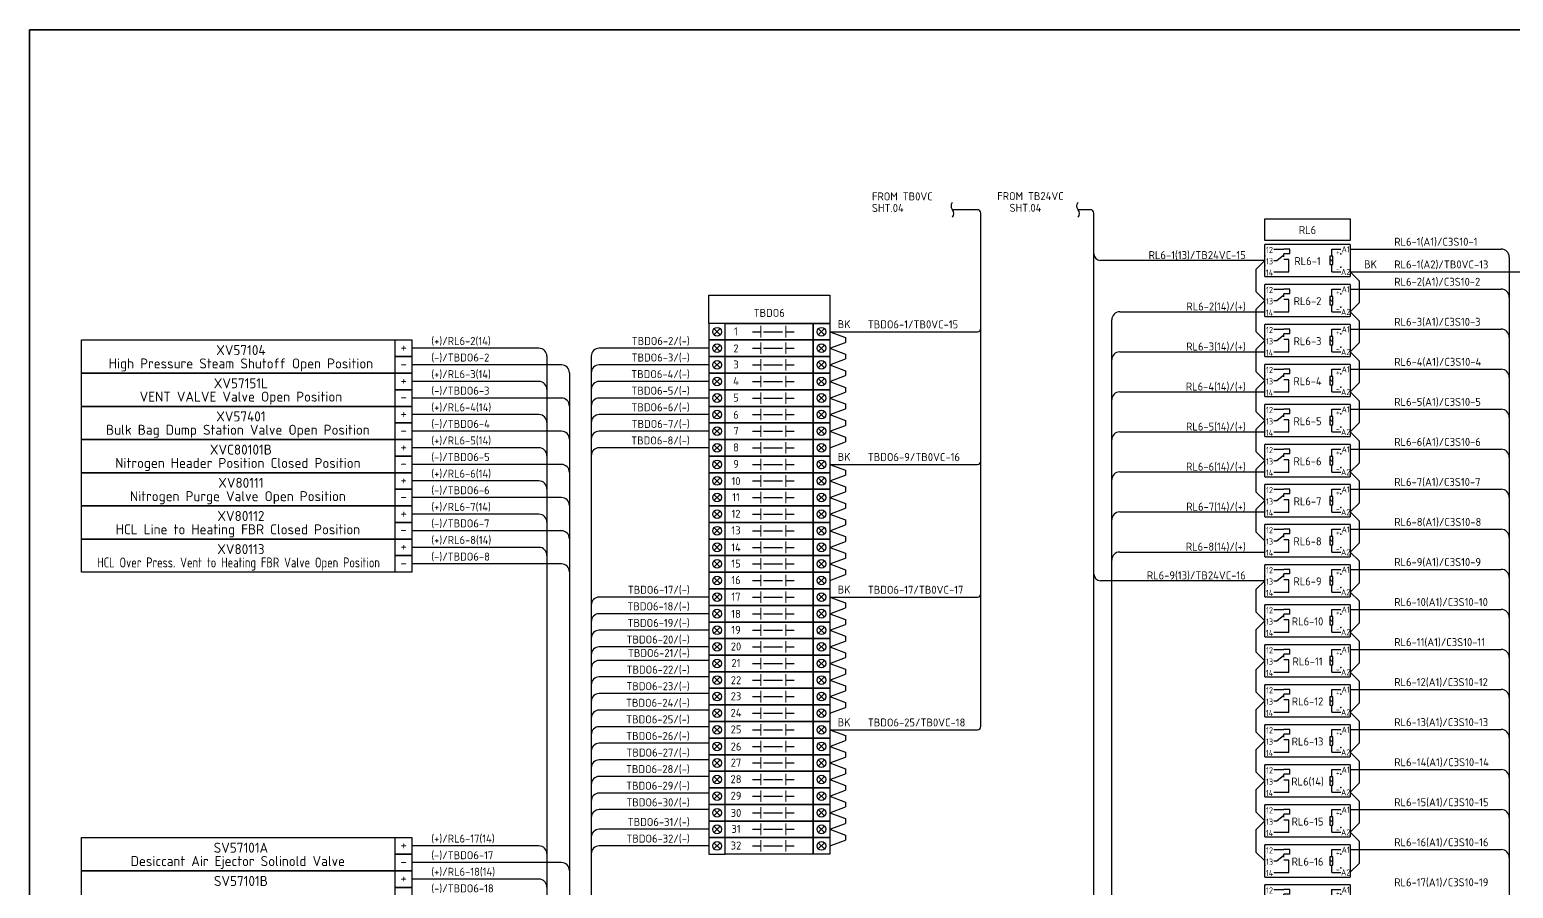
# Model space of a CAD drawing. Header units: inches. Extents: x 579627 to 667544, y 458630 to 507164.
# Drawn here: x 654782 to 657006, y 491325 to 492612 of the extents above; entities that cross this region are included whole.
import ezdxf
from ezdxf.enums import TextEntityAlignment as Align

# ---------------------------------------------------------------- set-up
doc = ezdxf.new("R2010")
doc.units = ezdxf.units.IN
doc.header["$MEASUREMENT"] = 0
doc.layers.add('HELPPOINT', color=7, linetype='Continuous')
doc.layers.add('power', color=7, linetype='Continuous')
doc.styles.add('HTX11', font='O8111901')
doc.styles.add('ISO3098B', font='ISO3098B.shx')

# ---------------------------------------------------------------- blocks, each defined once
blk = doc.blocks.new('TPA')
at = {"layer": 'HELPPOINT', "color": 4, "lineweight": 35}
for p, q in [((562706.8, 501946.4), (562706.8, 505019.3)), ((562706.8, 505019.3), (567131, 505019.3)), ((562706.8, 501946.4), (562706.8, 505019.3)), ((562706.8, 505019.3), (567131, 505019.3))]:
    blk.add_line(p, q, dxfattribs=at)
at = {"style": 'HTX11'}
for tag, p in [('A', (566704.3, 502037.1)), ('B', (567038.2, 501963.3))]:
    blk.add_attdef(tag, text='', height=16.8, dxfattribs=at).set_placement(p, align=Align.MIDDLE_CENTER)
blk = doc.blocks.new('700RL')
at = {"color": 1}
for p, q in [((625568.7, 491781.9), (625568.7, 491830)), ((625696.8, 491830), (625568.7, 491830)), ((625568.7, 491781.9), (625568.7, 491830)), ((625696.8, 491830), (625696.8, 491781.9)), ((625582.5, 491823), (625597.4, 491823)), ((625582.5, 491806), (625586.6, 491806)), ((625586.6, 491806), (625597.4, 491814.5)), ((625606.3, 491823), (625597.4, 491823)), ((625606.3, 491816.1), (625597.4, 491816.1)), ((625597.4, 491811.5), (625597.4, 491816.1)), ((625604.9, 491807.3), (625597.4, 491807.3)), ((625604.9, 491788.9), (625604.9, 491807.3)), ((625606.3, 491816.1), (625606.3, 491823)), ((625666.4, 491808.2), (625670.9, 491803.7)), ((625669.2, 491823), (625682.9, 491823)), ((625669.2, 491812.2), (625669.2, 491823)), ((625568.7, 491781.9), (625696.8, 491781.9)), ((625582.5, 491788.9), (625604.9, 491788.9)), ((625669.2, 491788.9), (625669.2, 491799.7)), ((625669.2, 491788.9), (625682.9, 491788.9))]:
    blk.add_line(p, q, dxfattribs=at)
blk.add_lwpolyline([(625670.9, 491799.7), (625670.9, 491812.2), (625666.4, 491812.2), (625666.4, 491799.7)], close=True, dxfattribs=at)
for p in [(625568.7, 491813), (625682.9, 491816), (625568.7, 491799), (625682.9, 491795.9)]:
    blk.add_point(p, dxfattribs=at)
at = {"color": 1, "style": 'ISO3098B'}
for s, p in [('12', (625575.8, 491821.8)), ('A1', (625690, 491822.7)), ('13', (625575.8, 491804.8)), ('+', (625678.2, 491818.4)), ('+', (625678.2, 491818.4)), ('14', (625575.8, 491787.8)), ('-', (625678.2, 491793.3)), ('A2', (625690, 491788.7))]:
    blk.add_text(s, height=9.12, dxfattribs=at).set_placement(p, align=Align.MIDDLE)

msp = doc.modelspace()

# ---------------------------------------------------------------- linework, layer by layer
at = {"color": 0}
for p, q in [((656202.8, 492342), (656165.6, 492342)), ((656207.8, 491567.5), (656207.8, 492337)), ((656761.7, 492249), (656775.1, 492235.6)), ((656761.7, 492249), (657034.2, 492249)), ((656775.1, 492235.6), (656775.1, 492202.4)), ((656761.7, 492189), (656775.1, 492202.4)), ((656761.7, 492189), (656775.1, 492175.6)), ((655817, 492163.8), (655807.8, 492154.6)), ((655807.8, 492163.8), (655817, 492154.6)), ((655964.2, 492163.8), (655973.5, 492154.6)), ((655973.5, 492163.8), (655964.2, 492154.6)), ((656775.1, 492175.6), (656775.1, 492142.4)), ((655817, 492139), (655807.8, 492129.7)), ((655807.8, 492139), (655817, 492129.7)), ((655865.6, 492159.2), (655878.1, 492159.2)), ((655882, 492159.2), (655910.6, 492159.2)), ((655915.7, 492159.2), (655928.2, 492159.2)), ((655964.2, 492139), (655973.5, 492129.7)), ((655973.5, 492139), (655964.2, 492129.7)), ((655981.3, 492159.2), (656202.8, 492159.2)), ((655981.3, 492159.2), (656005.1, 492150.4)), ((655981.3, 492134.4), (656005.1, 492143.2)), ((656005.1, 492150.4), (656005.1, 492143.2)), ((656761.7, 492129), (656775.1, 492142.4)), ((655623.7, 492122.4), (655623.7, 490574.1)), ((655799.9, 492134.4), (655635.7, 492134.4)), ((655865.6, 492134.4), (655878.1, 492134.4)), ((655882, 492134.4), (655910.6, 492134.4)), ((655915.7, 492134.4), (655928.2, 492134.4)), ((655981.3, 492134.4), (656005.1, 492125.6)), ((655981.3, 492109.5), (656005.1, 492118.3)), ((656005.1, 492125.6), (656005.1, 492118.3)), ((656761.7, 492129), (656775.1, 492115.6)), ((656775.1, 492115.6), (656775.1, 492082.4)), ((655579, 492109.5), (655354.6, 492109.5)), ((655591, 492097.5), (655591, 490574.1)), ((655799.9, 492109.5), (655635.7, 492109.5)), ((655817, 492114.1), (655807.8, 492104.9)), ((655807.8, 492114.1), (655817, 492104.9)), ((655865.6, 492109.5), (655878.1, 492109.5)), ((655882, 492109.5), (655910.6, 492109.5)), ((655915.7, 492109.5), (655928.2, 492109.5)), ((655964.2, 492114.1), (655973.5, 492104.9)), ((655973.5, 492114.1), (655964.2, 492104.9)), ((655981.3, 492109.5), (656005.1, 492100.7)), ((655981.3, 492084.6), (656005.1, 492093.4)), ((656005.1, 492100.7), (656005.1, 492093.4)), ((655799.9, 492084.6), (655635.7, 492084.6)), ((655817, 492089.3), (655807.8, 492080)), ((655807.8, 492089.3), (655817, 492080)), ((655865.6, 492084.6), (655878.1, 492084.6)), ((655882, 492084.6), (655910.6, 492084.6)), ((655915.7, 492084.6), (655928.2, 492084.6)), ((655964.2, 492089.3), (655973.5, 492080)), ((655973.5, 492089.3), (655964.2, 492080)), ((655981.3, 492084.6), (656005.1, 492075.8)), ((656005.1, 492075.8), (656005.1, 492068.6)), ((656761.7, 492069), (656775.1, 492082.4)), ((655579, 492059.8), (655354.6, 492059.8)), ((655799.9, 492059.8), (655635.7, 492059.8)), ((655817, 492064.4), (655807.8, 492055.1)), ((655807.8, 492064.4), (655817, 492055.1)), ((655865.6, 492059.8), (655878.1, 492059.8)), ((655882, 492059.8), (655910.6, 492059.8)), ((655915.7, 492059.8), (655928.2, 492059.8)), ((655964.2, 492064.4), (655973.5, 492055.1)), ((655973.5, 492064.4), (655964.2, 492055.1)), ((655981.3, 492059.8), (656005.1, 492068.6)), ((655981.3, 492059.8), (656005.1, 492051)), ((656005.1, 492051), (656005.1, 492043.7)), ((656761.7, 492069), (656775.1, 492055.6)), ((656775.1, 492055.6), (656775.1, 492022.4)), ((655799.9, 492034.9), (655635.7, 492034.9)), ((655817, 492039.5), (655807.8, 492030.3)), ((655807.8, 492039.5), (655817, 492030.3)), ((655865.6, 492034.9), (655878.1, 492034.9)), ((655882, 492034.9), (655910.6, 492034.9)), ((655915.7, 492034.9), (655928.2, 492034.9)), ((655964.2, 492039.5), (655973.5, 492030.3)), ((655973.5, 492039.5), (655964.2, 492030.3)), ((655981.3, 492034.9), (656005.1, 492043.7)), ((655981.3, 492034.9), (656005.1, 492026.1)), ((655579, 492010.1), (655354.6, 492010.1)), ((655799.9, 492010.1), (655635.7, 492010.1)), ((655817, 492014.7), (655807.8, 492005.4)), ((655807.8, 492014.7), (655817, 492005.4)), ((655865.6, 492010.1), (655878.1, 492010.1)), ((655882, 492010.1), (655910.6, 492010.1)), ((655915.7, 492010.1), (655928.2, 492010.1)), ((655964.2, 492014.7), (655973.5, 492005.4)), ((655973.5, 492014.7), (655964.2, 492005.4)), ((655981.3, 492010.1), (656005.1, 492018.8)), ((655981.3, 492010.1), (656005.1, 492001.3)), ((656005.1, 492026.1), (656005.1, 492018.8)), ((656761.7, 492009), (656775.1, 492022.4)), ((656761.7, 492009), (656775.1, 491995.6)), ((655799.9, 491985.2), (655635.7, 491985.2)), ((655817, 491989.8), (655807.8, 491980.6)), ((655807.8, 491989.8), (655817, 491980.6)), ((655865.6, 491985.2), (655878.1, 491985.2)), ((655882, 491985.2), (655910.6, 491985.2)), ((655915.7, 491985.2), (655928.2, 491985.2)), ((655964.2, 491989.8), (655973.5, 491980.6)), ((655973.5, 491989.8), (655964.2, 491980.6)), ((655981.3, 491985.2), (656005.1, 491994)), ((656005.1, 492001.3), (656005.1, 491994)), ((656775.1, 491995.6), (656775.1, 491962.4)), ((655579, 491960.3), (655354.6, 491960.3)), ((655817, 491965), (655807.8, 491955.7)), ((655807.8, 491965), (655817, 491955.7)), ((655865.6, 491960.3), (655878.1, 491960.3)), ((655882, 491960.3), (655910.6, 491960.3)), ((655915.7, 491960.3), (655928.2, 491960.3)), ((655964.2, 491965), (655973.5, 491955.7)), ((655973.5, 491965), (655964.2, 491955.7)), ((655981.3, 491960.3), (656005.1, 491951.5)), ((655981.3, 491960.3), (656202.8, 491960.3)), ((656761.7, 491949), (656775.1, 491962.4)), ((655817, 491940.1), (655807.8, 491930.8)), ((655807.8, 491940.1), (655817, 491930.8)), ((655964.2, 491940.1), (655973.5, 491930.8)), ((655973.5, 491940.1), (655964.2, 491930.8)), ((655981.3, 491935.5), (656005.1, 491944.3)), ((656005.1, 491951.5), (656005.1, 491944.3)), ((656761.7, 491949), (656775.1, 491935.6)), ((655865.6, 491935.5), (655878.1, 491935.5)), ((655882, 491935.5), (655910.6, 491935.5)), ((655915.7, 491935.5), (655928.2, 491935.5)), ((655981.3, 491935.5), (656005.1, 491926.7)), ((655981.3, 491910.6), (656005.1, 491919.4)), ((656005.1, 491926.7), (656005.1, 491919.4)), ((656775.1, 491935.6), (656775.1, 491902.4)), ((655579, 491910.6), (655354.6, 491910.6)), ((655817, 491915.2), (655807.8, 491906)), ((655807.8, 491915.2), (655817, 491906)), ((655865.6, 491910.6), (655878.1, 491910.6)), ((655882, 491910.6), (655910.6, 491910.6)), ((655915.7, 491910.6), (655928.2, 491910.6)), ((655964.2, 491915.2), (655973.5, 491906)), ((655973.5, 491915.2), (655964.2, 491906)), ((655981.3, 491910.6), (656005.1, 491901.8)), ((655981.3, 491885.7), (656005.1, 491894.5)), ((656005.1, 491901.8), (656005.1, 491894.5)), ((656761.7, 491889), (656775.1, 491902.4)), ((655817, 491890.4), (655807.8, 491881.1)), ((655807.8, 491890.4), (655817, 491881.1)), ((655865.6, 491885.7), (655878.1, 491885.7)), ((655882, 491885.7), (655910.6, 491885.7)), ((655915.7, 491885.7), (655928.2, 491885.7)), ((655964.2, 491890.4), (655973.5, 491881.1)), ((655973.5, 491890.4), (655964.2, 491881.1)), ((655981.3, 491885.7), (656005.1, 491877)), ((656005.1, 491877), (656005.1, 491869.7)), ((656761.7, 491889), (656775.1, 491875.6)), ((656775.1, 491875.6), (656775.1, 491842.4)), ((655579, 491860.9), (655354.6, 491860.9)), ((655817, 491865.5), (655807.8, 491856.3)), ((655807.8, 491865.5), (655817, 491856.3)), ((655865.6, 491860.9), (655878.1, 491860.9)), ((655882, 491860.9), (655910.6, 491860.9)), ((655915.7, 491860.9), (655928.2, 491860.9)), ((655964.2, 491865.5), (655973.5, 491856.3)), ((655973.5, 491865.5), (655964.2, 491856.3)), ((655981.3, 491860.9), (656005.1, 491869.7)), ((655981.3, 491860.9), (656005.1, 491852.1)), ((656005.1, 491852.1), (656005.1, 491844.8)), ((655817, 491840.6), (655807.8, 491831.4)), ((655807.8, 491840.6), (655817, 491831.4)), ((655865.6, 491836), (655878.1, 491836)), ((655882, 491836), (655910.6, 491836)), ((655915.7, 491836), (655928.2, 491836)), ((655964.2, 491840.6), (655973.5, 491831.4)), ((655973.5, 491840.6), (655964.2, 491831.4)), ((655981.3, 491836), (656005.1, 491844.8)), ((655981.3, 491836), (656005.1, 491827.2)), ((656005.1, 491827.2), (656005.1, 491819.9)), ((656761.7, 491829), (656775.1, 491842.4)), ((656761.7, 491829), (656775.1, 491815.6)), ((655579, 491811.2), (655354.6, 491811.2)), ((655817, 491815.8), (655807.8, 491806.5)), ((655807.8, 491815.8), (655817, 491806.5)), ((655865.6, 491811.2), (655878.1, 491811.2)), ((655882, 491811.2), (655910.6, 491811.2)), ((655915.7, 491811.2), (655928.2, 491811.2)), ((655964.2, 491815.8), (655973.5, 491806.5)), ((655973.5, 491815.8), (655964.2, 491806.5)), ((655981.3, 491811.2), (656005.1, 491819.9)), ((655981.3, 491811.2), (656005.1, 491802.4)), ((656775.1, 491815.6), (656775.1, 491782.4)), ((655817, 491790.9), (655807.8, 491781.7)), ((655807.8, 491790.9), (655817, 491781.7)), ((655865.6, 491786.3), (655878.1, 491786.3)), ((655882, 491786.3), (655910.6, 491786.3)), ((655915.7, 491786.3), (655928.2, 491786.3)), ((655964.2, 491790.9), (655973.5, 491781.7)), ((655973.5, 491790.9), (655964.2, 491781.7)), ((655981.3, 491786.3), (656005.1, 491795.1)), ((656005.1, 491802.4), (656005.1, 491795.1)), ((656761.7, 491769), (656775.1, 491782.4)), ((655799.9, 491761.4), (655635.7, 491761.4)), ((655817, 491766.1), (655807.8, 491756.8)), ((655807.8, 491766.1), (655817, 491756.8)), ((655865.6, 491761.4), (655878.1, 491761.4)), ((655882, 491761.4), (655910.6, 491761.4)), ((655915.7, 491761.4), (655928.2, 491761.4)), ((655964.2, 491766.1), (655973.5, 491756.8)), ((655973.5, 491766.1), (655964.2, 491756.8)), ((655981.3, 491761.4), (656005.1, 491752.6)), ((655981.3, 491761.4), (656202.8, 491761.4)), ((656761.7, 491769), (656775.1, 491755.6)), ((655817, 491741.2), (655807.8, 491731.9)), ((655807.8, 491741.2), (655817, 491731.9)), ((655964.2, 491741.2), (655973.5, 491731.9)), ((655973.5, 491741.2), (655964.2, 491731.9)), ((655981.3, 491736.6), (656005.1, 491745.4)), ((656005.1, 491752.6), (656005.1, 491745.4)), ((656775.1, 491755.6), (656775.1, 491722.4)), ((655799.9, 491736.6), (655635.7, 491736.6)), ((655817, 491716.3), (655807.8, 491707.1)), ((655807.8, 491716.3), (655817, 491707.1)), ((655865.6, 491736.6), (655878.1, 491736.6)), ((655882, 491736.6), (655910.6, 491736.6)), ((655915.7, 491736.6), (655928.2, 491736.6)), ((655964.2, 491716.3), (655973.5, 491707.1)), ((655973.5, 491716.3), (655964.2, 491707.1)), ((655981.3, 491736.6), (656005.1, 491727.8)), ((655981.3, 491711.7), (656005.1, 491720.5)), ((656005.1, 491727.8), (656005.1, 491720.5)), ((656761.7, 491709), (656775.1, 491722.4)), ((655799.9, 491711.7), (655635.7, 491711.7)), ((655865.6, 491711.7), (655878.1, 491711.7)), ((655882, 491711.7), (655910.6, 491711.7)), ((655915.7, 491711.7), (655928.2, 491711.7)), ((655981.3, 491711.7), (656005.1, 491702.9)), ((655981.3, 491686.8), (656005.1, 491695.6)), ((656005.1, 491702.9), (656005.1, 491695.6)), ((656761.7, 491709), (656775.1, 491695.6)), ((656775.1, 491695.6), (656775.1, 491662.4)), ((655799.9, 491686.8), (655635.7, 491686.8)), ((655817, 491691.5), (655807.8, 491682.2)), ((655807.8, 491691.5), (655817, 491682.2)), ((655865.6, 491686.8), (655878.1, 491686.8)), ((655882, 491686.8), (655910.6, 491686.8)), ((655915.7, 491686.8), (655928.2, 491686.8)), ((655964.2, 491691.5), (655973.5, 491682.2)), ((655973.5, 491691.5), (655964.2, 491682.2)), ((655981.3, 491686.8), (656005.1, 491678.1)), ((655981.3, 491662), (656005.1, 491670.8)), ((656005.1, 491678.1), (656005.1, 491670.8)), ((655799.9, 491666.6), (655635.7, 491666.6)), ((655817, 491666.6), (655807.8, 491657.4)), ((655807.8, 491666.6), (655817, 491657.4)), ((655865.6, 491662), (655878.1, 491662)), ((655882, 491662), (655910.6, 491662)), ((655915.7, 491662), (655928.2, 491662)), ((655964.2, 491666.6), (655973.5, 491657.4)), ((655973.5, 491666.6), (655964.2, 491657.4)), ((655981.3, 491662), (656005.1, 491653.2)), ((656005.1, 491653.2), (656005.1, 491645.9)), ((656761.7, 491649), (656775.1, 491662.4)), ((656761.7, 491649), (656775.1, 491635.6)), ((655799.9, 491641.8), (655635.7, 491641.8)), ((655817, 491641.8), (655807.8, 491632.5)), ((655807.8, 491641.8), (655817, 491632.5)), ((655865.6, 491637.1), (655878.1, 491637.1)), ((655882, 491637.1), (655910.6, 491637.1)), ((655915.7, 491637.1), (655928.2, 491637.1)), ((655964.2, 491641.8), (655973.5, 491632.5)), ((655973.5, 491641.8), (655964.2, 491632.5)), ((655981.3, 491637.1), (656005.1, 491645.9)), ((655981.3, 491637.1), (656005.1, 491628.3)), ((656005.1, 491628.3), (656005.1, 491621.1)), ((656775.1, 491635.6), (656775.1, 491602.4)), ((655799.9, 491616.9), (655635.7, 491616.9)), ((655817, 491616.9), (655807.8, 491607.6)), ((655807.8, 491616.9), (655817, 491607.6)), ((655865.6, 491612.3), (655878.1, 491612.3)), ((655882, 491612.3), (655910.6, 491612.3)), ((655915.7, 491612.3), (655928.2, 491612.3)), ((655964.2, 491616.9), (655973.5, 491607.6)), ((655973.5, 491616.9), (655964.2, 491607.6)), ((655981.3, 491612.3), (656005.1, 491621.1)), ((655981.3, 491612.3), (656005.1, 491603.5)), ((655799.9, 491592), (655635.7, 491592)), ((655817, 491592), (655807.8, 491582.8)), ((655807.8, 491592), (655817, 491582.8)), ((655865.6, 491587.4), (655878.1, 491587.4)), ((655882, 491587.4), (655910.6, 491587.4)), ((655915.7, 491587.4), (655928.2, 491587.4)), ((655964.2, 491592), (655973.5, 491582.8)), ((655973.5, 491592), (655964.2, 491582.8)), ((655981.3, 491587.4), (656005.1, 491596.2)), ((656005.1, 491603.5), (656005.1, 491596.2)), ((656761.7, 491589), (656775.1, 491602.4)), ((656761.7, 491589), (656775.1, 491575.6)), ((655799.9, 491567.2), (655635.7, 491567.2)), ((655817, 491567.2), (655807.8, 491557.9)), ((655807.8, 491567.2), (655817, 491557.9)), ((655865.6, 491562.5), (655878.1, 491562.5)), ((655882, 491562.5), (655910.6, 491562.5)), ((655915.7, 491562.5), (655928.2, 491562.5)), ((655964.2, 491567.2), (655973.5, 491557.9)), ((655973.5, 491567.2), (655964.2, 491557.9)), ((655981.3, 491562.5), (656005.1, 491553.8)), ((655981.3, 491562.5), (656202.8, 491562.5)), ((656775.1, 491575.6), (656775.1, 491542.4)), ((655799.9, 491542.3), (655635.7, 491542.3)), ((655817, 491542.3), (655807.8, 491533.1)), ((655807.8, 491542.3), (655817, 491533.1)), ((655865.6, 491537.7), (655878.1, 491537.7)), ((655882, 491537.7), (655910.6, 491537.7)), ((655915.7, 491537.7), (655928.2, 491537.7)), ((655964.2, 491542.3), (655973.5, 491533.1)), ((655973.5, 491542.3), (655964.2, 491533.1)), ((655981.3, 491537.7), (656005.1, 491546.5)), ((655981.3, 491537.7), (656005.1, 491528.9)), ((656005.1, 491553.8), (656005.1, 491546.5)), ((656761.7, 491529), (656775.1, 491542.4)), ((655799.9, 491517.4), (655635.7, 491517.4)), ((655817, 491517.4), (655807.8, 491508.2)), ((655807.8, 491517.4), (655817, 491508.2)), ((655964.2, 491517.4), (655973.5, 491508.2)), ((655973.5, 491517.4), (655964.2, 491508.2)), ((655981.3, 491512.8), (656005.1, 491521.6)), ((656005.1, 491528.9), (656005.1, 491521.6)), ((656761.7, 491529), (656775.1, 491515.6)), ((656775.1, 491515.6), (656775.1, 491482.4)), ((655865.6, 491512.8), (655878.1, 491512.8)), ((655882, 491512.8), (655910.6, 491512.8)), ((655915.7, 491512.8), (655928.2, 491512.8)), ((655981.3, 491512.8), (656005.1, 491504)), ((655981.3, 491488), (656005.1, 491496.7)), ((656005.1, 491504), (656005.1, 491496.7)), ((655799.9, 491492.6), (655635.7, 491492.6)), ((655817, 491492.6), (655807.8, 491483.3)), ((655807.8, 491492.6), (655817, 491483.3)), ((655865.6, 491488), (655878.1, 491488)), ((655882, 491488), (655910.6, 491488)), ((655915.7, 491488), (655928.2, 491488)), ((655964.2, 491492.6), (655973.5, 491483.3)), ((655973.5, 491492.6), (655964.2, 491483.3)), ((655981.3, 491488), (656005.1, 491479.2)), ((655981.3, 491463.1), (656005.1, 491471.9)), ((656005.1, 491479.2), (656005.1, 491471.9)), ((656761.7, 491469), (656775.1, 491482.4)), ((655799.9, 491467.7), (655635.7, 491467.7)), ((655817, 491467.7), (655807.8, 491458.5)), ((655807.8, 491467.7), (655817, 491458.5)), ((655865.6, 491463.1), (655878.1, 491463.1)), ((655882, 491463.1), (655910.6, 491463.1)), ((655915.7, 491463.1), (655928.2, 491463.1)), ((655964.2, 491467.7), (655973.5, 491458.5)), ((655973.5, 491467.7), (655964.2, 491458.5)), ((655981.3, 491463.1), (656005.1, 491454.3)), ((656005.1, 491454.3), (656005.1, 491447)), ((656761.7, 491469), (656775.1, 491455.6)), ((656775.1, 491455.6), (656775.1, 491422.4)), ((655799.9, 491442.9), (655635.7, 491442.9)), ((655817, 491442.9), (655807.8, 491433.6)), ((655807.8, 491442.9), (655817, 491433.6)), ((655865.6, 491438.2), (655878.1, 491438.2)), ((655882, 491438.2), (655910.6, 491438.2)), ((655915.7, 491438.2), (655928.2, 491438.2)), ((655964.2, 491442.9), (655973.5, 491433.6)), ((655973.5, 491442.9), (655964.2, 491433.6)), ((655981.3, 491438.2), (656005.1, 491447)), ((655981.3, 491438.2), (656005.1, 491429.4)), ((656005.1, 491429.4), (656005.1, 491422.2)), ((655799.9, 491413.4), (655635.7, 491413.4)), ((655817, 491418), (655807.8, 491408.7)), ((655807.8, 491418), (655817, 491408.7)), ((655865.6, 491413.4), (655878.1, 491413.4)), ((655882, 491413.4), (655910.6, 491413.4)), ((655915.7, 491413.4), (655928.2, 491413.4)), ((655964.2, 491418), (655973.5, 491408.7)), ((655973.5, 491418), (655964.2, 491408.7)), ((655981.3, 491413.4), (656005.1, 491422.2)), ((655981.3, 491413.4), (656005.1, 491404.6)), ((656005.1, 491404.6), (656005.1, 491397.3)), ((656761.7, 491409), (656775.1, 491422.4)), ((656761.7, 491409), (656775.1, 491395.6)), ((655799.9, 491388.5), (655635.7, 491388.5)), ((655817, 491393.1), (655807.8, 491383.9)), ((655807.8, 491393.1), (655817, 491383.9)), ((655865.6, 491388.5), (655878.1, 491388.5)), ((655882, 491388.5), (655910.6, 491388.5)), ((655915.7, 491388.5), (655928.2, 491388.5)), ((655964.2, 491393.1), (655973.5, 491383.9)), ((655973.5, 491393.1), (655964.2, 491383.9)), ((655981.3, 491388.5), (656005.1, 491397.3)), ((656775.1, 491395.6), (656775.1, 491362.4)), ((655579, 491363.6), (655354.6, 491363.6)), ((656761.7, 491349), (656775.1, 491362.4))]:
    msp.add_line(p, q, dxfattribs=at)
at = {"color": 1}
for p, q in [((656372.4, 492342), (656353.7, 492342)), ((656377.4, 492276), (656377.4, 492337)), ((656377.4, 490836), (656377.4, 492337)), ((656633.7, 492266), (656387.4, 492266)), ((656633.7, 492266), (656620.2, 492252.6)), ((656620.2, 492252.6), (656620.2, 492219.4)), ((656633.7, 492206), (656620.2, 492219.4)), ((656633.7, 492206), (656620.2, 492192.6)), ((656620.2, 492192.6), (656620.2, 492159.4)), ((656633.7, 492146), (656620.2, 492159.4)), ((656633.7, 492146), (656620.2, 492132.6)), ((656620.2, 492132.6), (656620.2, 492099.4)), ((656633.7, 492086), (656620.2, 492099.4)), ((656633.7, 492086), (656620.2, 492072.6)), ((656620.2, 492072.6), (656620.2, 492039.4)), ((656633.7, 492026), (656620.2, 492039.4)), ((656633.7, 492026), (656620.2, 492012.6)), ((656620.2, 492012.6), (656620.2, 491979.4)), ((656633.7, 491966), (656620.2, 491979.4)), ((656633.7, 491966), (656620.2, 491952.6)), ((656620.2, 491952.6), (656620.2, 491919.4)), ((656633.7, 491906), (656620.2, 491919.4)), ((656633.7, 491906), (656620.2, 491892.6)), ((656620.2, 491892.6), (656620.2, 491859.4)), ((656633.7, 491846), (656620.2, 491859.4)), ((656633.7, 491786), (656387.4, 491786)), ((656633.7, 491786), (656620.2, 491772.6)), ((656620.2, 491772.6), (656620.2, 491739.4)), ((656633.7, 491726), (656620.2, 491739.4)), ((656633.7, 491726), (656620.2, 491712.6)), ((656620.2, 491712.6), (656620.2, 491679.4)), ((656633.7, 491666), (656620.2, 491679.4)), ((656633.7, 491666), (656620.2, 491652.6)), ((656620.2, 491652.6), (656620.2, 491619.4)), ((656633.7, 491606), (656620.2, 491619.4)), ((656633.7, 491606), (656620.2, 491592.6)), ((656620.2, 491592.6), (656620.2, 491559.4)), ((656633.7, 491546), (656620.2, 491559.4)), ((656633.7, 491546), (656620.2, 491532.6)), ((656620.2, 491532.6), (656620.2, 491499.4)), ((656633.7, 491486), (656620.2, 491499.4)), ((656633.7, 491486), (656620.2, 491472.6)), ((656620.2, 491472.6), (656620.2, 491439.4)), ((656633.7, 491426), (656620.2, 491439.4)), ((656633.7, 491426), (656620.2, 491412.6)), ((656620.2, 491412.6), (656620.2, 491379.4)), ((656633.7, 491366), (656620.2, 491379.4))]:
    msp.add_line(p, q, dxfattribs=at)
at = {"color": 4}
for p, q in [((656761.7, 492283), (656988.2, 492283)), ((657000.2, 492271), (657000.2, 490282.1)), ((656761.7, 492223), (656988.2, 492223)), ((656416.2, 492189), (656633.7, 492189)), ((656404.2, 490282.1), (656404.2, 492177)), ((656761.7, 492163), (656988.2, 492163)), ((655545.3, 492134.4), (655354.6, 492134.4)), ((655557.3, 492122.4), (655557.3, 490282.1)), ((656416.2, 492129), (656633.7, 492129)), ((656761.7, 492103), (656988.2, 492103)), ((655545.3, 492084.6), (655354.6, 492084.6)), ((656416.2, 492069), (656633.7, 492069)), ((655545.3, 492034.9), (655354.6, 492034.9)), ((656761.7, 492043), (656988.2, 492043)), ((656416.2, 492009), (656633.7, 492009)), ((655545.3, 491985.2), (655354.6, 491985.2)), ((656761.7, 491983), (656988.2, 491983)), ((656416.2, 491949), (656633.7, 491949)), ((655545.3, 491935.5), (655354.6, 491935.5)), ((656761.7, 491923), (656988.2, 491923)), ((655545.3, 491885.7), (655354.6, 491885.7)), ((656416.2, 491889), (656633.7, 491889)), ((656761.7, 491863), (656988.2, 491863)), ((655545.3, 491836), (655354.6, 491836)), ((656416.2, 491829), (656633.7, 491829)), ((656761.7, 491803), (656988.2, 491803)), ((656761.7, 491743), (656988.2, 491743)), ((656761.7, 491683), (656988.2, 491683)), ((656761.7, 491623), (656988.2, 491623)), ((656761.7, 491563), (656988.2, 491563)), ((656761.7, 491503), (656988.2, 491503)), ((656761.7, 491443), (656988.2, 491443)), ((655545.3, 491388.5), (655354.6, 491388.5)), ((656761.7, 491383), (656988.2, 491383)), ((655545.3, 491338.8), (655354.6, 491338.8))]:
    msp.add_line(p, q, dxfattribs=at)
at = {"color": 0, "lineweight": 9}
for p, q in [((655878.1, 492150.7), (655878.1, 492167.8)), ((655915.7, 492150.7), (655915.7, 492167.8)), ((655878.1, 492125.8), (655878.1, 492142.9)), ((655915.7, 492125.8), (655915.7, 492142.9)), ((655878.1, 492101), (655878.1, 492118)), ((655915.7, 492101), (655915.7, 492118)), ((655878.1, 492076.1), (655878.1, 492093.2)), ((655915.7, 492076.1), (655915.7, 492093.2)), ((655878.1, 492051.2), (655878.1, 492068.3)), ((655915.7, 492051.2), (655915.7, 492068.3)), ((655878.1, 492026.4), (655878.1, 492043.4)), ((655915.7, 492026.4), (655915.7, 492043.4)), ((655878.1, 492001.5), (655878.1, 492018.6)), ((655915.7, 492001.5), (655915.7, 492018.6)), ((655878.1, 491976.7), (655878.1, 491993.7)), ((655915.7, 491976.7), (655915.7, 491993.7)), ((655878.1, 491951.8), (655878.1, 491968.9)), ((655915.7, 491951.8), (655915.7, 491968.9)), ((655878.1, 491926.9), (655878.1, 491944)), ((655915.7, 491926.9), (655915.7, 491944)), ((655878.1, 491902.1), (655878.1, 491919.1)), ((655915.7, 491902.1), (655915.7, 491919.1)), ((655878.1, 491877.2), (655878.1, 491894.3)), ((655915.7, 491877.2), (655915.7, 491894.3)), ((655878.1, 491852.3), (655878.1, 491869.4)), ((655915.7, 491852.3), (655915.7, 491869.4)), ((655878.1, 491827.5), (655878.1, 491844.6)), ((655915.7, 491827.5), (655915.7, 491844.6)), ((655878.1, 491802.6), (655878.1, 491819.7)), ((655915.7, 491802.6), (655915.7, 491819.7)), ((655878.1, 491777.8), (655878.1, 491794.8)), ((655915.7, 491777.8), (655915.7, 491794.8)), ((655878.1, 491752.9), (655878.1, 491770)), ((655915.7, 491752.9), (655915.7, 491770)), ((655878.1, 491728), (655878.1, 491745.1)), ((655915.7, 491728), (655915.7, 491745.1)), ((655878.1, 491703.2), (655878.1, 491720.2)), ((655915.7, 491703.2), (655915.7, 491720.2)), ((655878.1, 491678.3), (655878.1, 491695.4)), ((655915.7, 491678.3), (655915.7, 491695.4)), ((655878.1, 491653.5), (655878.1, 491670.5)), ((655915.7, 491653.5), (655915.7, 491670.5)), ((655878.1, 491628.6), (655878.1, 491645.7)), ((655915.7, 491628.6), (655915.7, 491645.7)), ((655878.1, 491603.7), (655878.1, 491620.8)), ((655915.7, 491603.7), (655915.7, 491620.8)), ((655878.1, 491578.9), (655878.1, 491595.9)), ((655915.7, 491578.9), (655915.7, 491595.9)), ((655878.1, 491554), (655878.1, 491571.1)), ((655915.7, 491554), (655915.7, 491571.1)), ((655878.1, 491529.1), (655878.1, 491546.2)), ((655915.7, 491529.1), (655915.7, 491546.2)), ((655878.1, 491504.3), (655878.1, 491521.3)), ((655915.7, 491504.3), (655915.7, 491521.3)), ((655878.1, 491479.4), (655878.1, 491496.5)), ((655915.7, 491479.4), (655915.7, 491496.5)), ((655878.1, 491454.6), (655878.1, 491471.6)), ((655915.7, 491454.6), (655915.7, 491471.6)), ((655878.1, 491429.7), (655878.1, 491446.8)), ((655915.7, 491429.7), (655915.7, 491446.8)), ((655878.1, 491404.8), (655878.1, 491421.9)), ((655915.7, 491404.8), (655915.7, 491421.9)), ((655878.1, 491380), (655878.1, 491397)), ((655915.7, 491380), (655915.7, 491397))]:
    msp.add_line(p, q, dxfattribs=at)
at = {"color": 0}
msp.add_lwpolyline([(656165.6, 492330.9, 0.351), (656165.6, 492342, -0.351), (656165.6, 492353.1, 2.081666)], format="xyb", dxfattribs=at)
at = {"color": 1}
msp.add_lwpolyline([(656353.7, 492330.9, 0.351), (656353.7, 492342, -0.351), (656353.7, 492353.1, 2.081666)], format="xyb", dxfattribs=at)
at = {"color": 2}
for points in [[(656633.7, 492328.5), (656761.7, 492328.5), (656761.7, 492295.8), (656633.7, 492295.8)], [(654859.3, 492146.8), (655354.6, 492146.8), (655354.6, 492097.1), (654859.3, 492097.1)], [(654859.3, 492097.1), (655354.6, 492097.1), (655354.6, 492047.3), (654859.3, 492047.3)], [(654859.3, 492047.3), (655354.6, 492047.3), (655354.6, 491997.6), (654859.3, 491997.6)], [(654859.3, 491997.6), (655354.6, 491997.6), (655354.6, 491947.9), (654859.3, 491947.9)], [(654859.3, 491947.9), (655354.6, 491947.9), (655354.6, 491898.2), (654859.3, 491898.2)], [(654859.3, 491898.2), (655354.6, 491898.2), (655354.6, 491848.5), (654859.3, 491848.5)], [(654859.3, 491848.5), (655354.6, 491848.5), (655354.6, 491798.7), (654859.3, 491798.7)], [(654859.3, 491400.9), (655354.6, 491400.9), (655354.6, 491351.2), (654859.3, 491351.2)], [(654859.3, 491351.2), (655354.6, 491351.2), (655354.6, 491301.5), (654859.3, 491301.5)]]:
    msp.add_lwpolyline(points, close=True, dxfattribs=at)
at = {"color": 4}
msp.add_lwpolyline([(655799.9, 492214.1), (655981.3, 492214.1), (655981.3, 492171.7), (655799.9, 492171.7)], close=True, dxfattribs=at)
at = {"color": 0}
for points in [[(655824.8, 492171.7), (655799.9, 492171.7), (655799.9, 492146.8), (655824.8, 492146.8)], [(655824.8, 492171.7), (655956.4, 492171.7), (655956.4, 492146.8), (655824.8, 492146.8)], [(655956.4, 492171.7), (655981.3, 492171.7), (655981.3, 492146.8), (655956.4, 492146.8)], [(655824.8, 492146.8), (655799.9, 492146.8), (655799.9, 492121.9), (655824.8, 492121.9)], [(655824.8, 492146.8), (655956.4, 492146.8), (655956.4, 492121.9), (655824.8, 492121.9)], [(655956.4, 492146.8), (655981.3, 492146.8), (655981.3, 492121.9), (655956.4, 492121.9)], [(655329.8, 492121.9), (655354.6, 492121.9), (655354.6, 492097.1), (655329.8, 492097.1)], [(655824.8, 492121.9), (655799.9, 492121.9), (655799.9, 492097.1), (655824.8, 492097.1)], [(655824.8, 492121.9), (655956.4, 492121.9), (655956.4, 492097.1), (655824.8, 492097.1)], [(655956.4, 492121.9), (655981.3, 492121.9), (655981.3, 492097.1), (655956.4, 492097.1)], [(655824.8, 492097.1), (655799.9, 492097.1), (655799.9, 492072.2), (655824.8, 492072.2)], [(655824.8, 492097.1), (655956.4, 492097.1), (655956.4, 492072.2), (655824.8, 492072.2)], [(655956.4, 492097.1), (655981.3, 492097.1), (655981.3, 492072.2), (655956.4, 492072.2)], [(655329.8, 492072.2), (655354.6, 492072.2), (655354.6, 492047.3), (655329.8, 492047.3)], [(655824.8, 492072.2), (655799.9, 492072.2), (655799.9, 492047.3), (655824.8, 492047.3)], [(655824.8, 492072.2), (655956.4, 492072.2), (655956.4, 492047.3), (655824.8, 492047.3)], [(655956.4, 492072.2), (655981.3, 492072.2), (655981.3, 492047.3), (655956.4, 492047.3)], [(655824.8, 492047.3), (655799.9, 492047.3), (655799.9, 492022.5), (655824.8, 492022.5)], [(655824.8, 492047.3), (655956.4, 492047.3), (655956.4, 492022.5), (655824.8, 492022.5)], [(655956.4, 492047.3), (655981.3, 492047.3), (655981.3, 492022.5), (655956.4, 492022.5)], [(655329.8, 492022.5), (655354.6, 492022.5), (655354.6, 491997.6), (655329.8, 491997.6)], [(655824.8, 492022.5), (655799.9, 492022.5), (655799.9, 491997.6), (655824.8, 491997.6)], [(655824.8, 492022.5), (655956.4, 492022.5), (655956.4, 491997.6), (655824.8, 491997.6)], [(655956.4, 492022.5), (655981.3, 492022.5), (655981.3, 491997.6), (655956.4, 491997.6)], [(655824.8, 491997.6), (655799.9, 491997.6), (655799.9, 491972.8), (655824.8, 491972.8)], [(655824.8, 491997.6), (655956.4, 491997.6), (655956.4, 491972.8), (655824.8, 491972.8)], [(655956.4, 491997.6), (655981.3, 491997.6), (655981.3, 491972.8), (655956.4, 491972.8)], [(655329.8, 491972.8), (655354.6, 491972.8), (655354.6, 491947.9), (655329.8, 491947.9)], [(655824.8, 491972.8), (655799.9, 491972.8), (655799.9, 491947.9), (655824.8, 491947.9)], [(655824.8, 491972.8), (655956.4, 491972.8), (655956.4, 491947.9), (655824.8, 491947.9)], [(655956.4, 491972.8), (655981.3, 491972.8), (655981.3, 491947.9), (655956.4, 491947.9)], [(655824.8, 491947.9), (655799.9, 491947.9), (655799.9, 491923), (655824.8, 491923)], [(655824.8, 491947.9), (655956.4, 491947.9), (655956.4, 491923), (655824.8, 491923)], [(655956.4, 491947.9), (655981.3, 491947.9), (655981.3, 491923), (655956.4, 491923)], [(655329.8, 491923), (655354.6, 491923), (655354.6, 491898.2), (655329.8, 491898.2)], [(655824.8, 491923), (655799.9, 491923), (655799.9, 491898.2), (655824.8, 491898.2)], [(655824.8, 491923), (655956.4, 491923), (655956.4, 491898.2), (655824.8, 491898.2)], [(655956.4, 491923), (655981.3, 491923), (655981.3, 491898.2), (655956.4, 491898.2)], [(655824.8, 491898.2), (655799.9, 491898.2), (655799.9, 491873.3), (655824.8, 491873.3)], [(655824.8, 491898.2), (655956.4, 491898.2), (655956.4, 491873.3), (655824.8, 491873.3)], [(655956.4, 491898.2), (655981.3, 491898.2), (655981.3, 491873.3), (655956.4, 491873.3)], [(655329.8, 491873.3), (655354.6, 491873.3), (655354.6, 491848.5), (655329.8, 491848.5)], [(655824.8, 491873.3), (655799.9, 491873.3), (655799.9, 491848.5), (655824.8, 491848.5)], [(655824.8, 491873.3), (655956.4, 491873.3), (655956.4, 491848.5), (655824.8, 491848.5)], [(655956.4, 491873.3), (655981.3, 491873.3), (655981.3, 491848.5), (655956.4, 491848.5)], [(655824.8, 491848.5), (655799.9, 491848.5), (655799.9, 491823.6), (655824.8, 491823.6)], [(655824.8, 491848.5), (655956.4, 491848.5), (655956.4, 491823.6), (655824.8, 491823.6)], [(655956.4, 491848.5), (655981.3, 491848.5), (655981.3, 491823.6), (655956.4, 491823.6)], [(655329.8, 491823.6), (655354.6, 491823.6), (655354.6, 491798.7), (655329.8, 491798.7)], [(655824.8, 491823.6), (655799.9, 491823.6), (655799.9, 491798.7), (655824.8, 491798.7)], [(655824.8, 491823.6), (655956.4, 491823.6), (655956.4, 491798.7), (655824.8, 491798.7)], [(655956.4, 491823.6), (655981.3, 491823.6), (655981.3, 491798.7), (655956.4, 491798.7)], [(655824.8, 491798.7), (655799.9, 491798.7), (655799.9, 491773.9), (655824.8, 491773.9)], [(655824.8, 491798.7), (655956.4, 491798.7), (655956.4, 491773.9), (655824.8, 491773.9)], [(655956.4, 491798.7), (655981.3, 491798.7), (655981.3, 491773.9), (655956.4, 491773.9)], [(655824.8, 491773.9), (655799.9, 491773.9), (655799.9, 491749), (655824.8, 491749)], [(655824.8, 491773.9), (655956.4, 491773.9), (655956.4, 491749), (655824.8, 491749)], [(655956.4, 491773.9), (655981.3, 491773.9), (655981.3, 491749), (655956.4, 491749)], [(655824.8, 491749), (655799.9, 491749), (655799.9, 491724.1), (655824.8, 491724.1)], [(655824.8, 491749), (655956.4, 491749), (655956.4, 491724.1), (655824.8, 491724.1)], [(655956.4, 491749), (655981.3, 491749), (655981.3, 491724.1), (655956.4, 491724.1)], [(655824.8, 491724.1), (655799.9, 491724.1), (655799.9, 491699.3), (655824.8, 491699.3)], [(655824.8, 491724.1), (655956.4, 491724.1), (655956.4, 491699.3), (655824.8, 491699.3)], [(655956.4, 491724.1), (655981.3, 491724.1), (655981.3, 491699.3), (655956.4, 491699.3)], [(655824.8, 491699.3), (655799.9, 491699.3), (655799.9, 491674.4), (655824.8, 491674.4)], [(655824.8, 491699.3), (655956.4, 491699.3), (655956.4, 491674.4), (655824.8, 491674.4)], [(655956.4, 491699.3), (655981.3, 491699.3), (655981.3, 491674.4), (655956.4, 491674.4)], [(655824.8, 491674.4), (655799.9, 491674.4), (655799.9, 491649.6), (655824.8, 491649.6)], [(655824.8, 491674.4), (655956.4, 491674.4), (655956.4, 491649.6), (655824.8, 491649.6)], [(655956.4, 491674.4), (655981.3, 491674.4), (655981.3, 491649.6), (655956.4, 491649.6)], [(655824.8, 491649.6), (655799.9, 491649.6), (655799.9, 491624.7), (655824.8, 491624.7)], [(655824.8, 491649.6), (655956.4, 491649.6), (655956.4, 491624.7), (655824.8, 491624.7)], [(655956.4, 491649.6), (655981.3, 491649.6), (655981.3, 491624.7), (655956.4, 491624.7)], [(655824.8, 491624.7), (655799.9, 491624.7), (655799.9, 491599.8), (655824.8, 491599.8)], [(655824.8, 491624.7), (655956.4, 491624.7), (655956.4, 491599.8), (655824.8, 491599.8)], [(655956.4, 491624.7), (655981.3, 491624.7), (655981.3, 491599.8), (655956.4, 491599.8)], [(655824.8, 491599.8), (655799.9, 491599.8), (655799.9, 491575), (655824.8, 491575)], [(655824.8, 491599.8), (655956.4, 491599.8), (655956.4, 491575), (655824.8, 491575)], [(655956.4, 491599.8), (655981.3, 491599.8), (655981.3, 491575), (655956.4, 491575)], [(655824.8, 491575), (655799.9, 491575), (655799.9, 491550.1), (655824.8, 491550.1)], [(655824.8, 491575), (655956.4, 491575), (655956.4, 491550.1), (655824.8, 491550.1)], [(655956.4, 491575), (655981.3, 491575), (655981.3, 491550.1), (655956.4, 491550.1)], [(655824.8, 491550.1), (655799.9, 491550.1), (655799.9, 491525.2), (655824.8, 491525.2)], [(655824.8, 491550.1), (655956.4, 491550.1), (655956.4, 491525.2), (655824.8, 491525.2)], [(655956.4, 491550.1), (655981.3, 491550.1), (655981.3, 491525.2), (655956.4, 491525.2)], [(655824.8, 491525.2), (655799.9, 491525.2), (655799.9, 491500.4), (655824.8, 491500.4)], [(655824.8, 491525.2), (655956.4, 491525.2), (655956.4, 491500.4), (655824.8, 491500.4)], [(655956.4, 491525.2), (655981.3, 491525.2), (655981.3, 491500.4), (655956.4, 491500.4)], [(655824.8, 491500.4), (655799.9, 491500.4), (655799.9, 491475.5), (655824.8, 491475.5)], [(655824.8, 491500.4), (655956.4, 491500.4), (655956.4, 491475.5), (655824.8, 491475.5)], [(655956.4, 491500.4), (655981.3, 491500.4), (655981.3, 491475.5), (655956.4, 491475.5)], [(655824.8, 491475.5), (655799.9, 491475.5), (655799.9, 491450.7), (655824.8, 491450.7)], [(655824.8, 491475.5), (655956.4, 491475.5), (655956.4, 491450.7), (655824.8, 491450.7)], [(655956.4, 491475.5), (655981.3, 491475.5), (655981.3, 491450.7), (655956.4, 491450.7)], [(655824.8, 491450.7), (655799.9, 491450.7), (655799.9, 491425.8), (655824.8, 491425.8)], [(655824.8, 491450.7), (655956.4, 491450.7), (655956.4, 491425.8), (655824.8, 491425.8)], [(655956.4, 491450.7), (655981.3, 491450.7), (655981.3, 491425.8), (655956.4, 491425.8)], [(655824.8, 491425.8), (655799.9, 491425.8), (655799.9, 491400.9), (655824.8, 491400.9)], [(655824.8, 491425.8), (655956.4, 491425.8), (655956.4, 491400.9), (655824.8, 491400.9)], [(655956.4, 491425.8), (655981.3, 491425.8), (655981.3, 491400.9), (655956.4, 491400.9)], [(655824.8, 491400.9), (655799.9, 491400.9), (655799.9, 491376.1), (655824.8, 491376.1)], [(655824.8, 491400.9), (655956.4, 491400.9), (655956.4, 491376.1), (655824.8, 491376.1)], [(655956.4, 491400.9), (655981.3, 491400.9), (655981.3, 491376.1), (655956.4, 491376.1)], [(655329.8, 491376.1), (655354.6, 491376.1), (655354.6, 491351.2), (655329.8, 491351.2)], [(655329.8, 491326.4), (655354.6, 491326.4), (655354.6, 491301.5), (655329.8, 491301.5)]]:
    msp.add_lwpolyline(points, close=True, dxfattribs=at)
at = {"color": 1}
for points in [[(655329.8, 492146.8), (655354.6, 492146.8), (655354.6, 492121.9), (655329.8, 492121.9)], [(655329.8, 492097.1), (655354.6, 492097.1), (655354.6, 492072.2), (655329.8, 492072.2)], [(655329.8, 492047.3), (655354.6, 492047.3), (655354.6, 492022.5), (655329.8, 492022.5)], [(655329.8, 491997.6), (655354.6, 491997.6), (655354.6, 491972.8), (655329.8, 491972.8)], [(655329.8, 491947.9), (655354.6, 491947.9), (655354.6, 491923), (655329.8, 491923)], [(655329.8, 491898.2), (655354.6, 491898.2), (655354.6, 491873.3), (655329.8, 491873.3)], [(655329.8, 491848.5), (655354.6, 491848.5), (655354.6, 491823.6), (655329.8, 491823.6)], [(655329.8, 491400.9), (655354.6, 491400.9), (655354.6, 491376.1), (655329.8, 491376.1)], [(655329.8, 491351.2), (655354.6, 491351.2), (655354.6, 491326.4), (655329.8, 491326.4)]]:
    msp.add_lwpolyline(points, close=True, dxfattribs=at)
at = {"color": 0}
for centre in [(655812.4, 492159.2), (655968.8, 492159.2), (655812.4, 492134.4), (655968.8, 492134.4), (655812.4, 492109.5), (655968.8, 492109.5), (655812.4, 492084.6), (655968.8, 492084.6), (655812.4, 492059.8), (655968.8, 492059.8), (655812.4, 492034.9), (655968.8, 492034.9), (655812.4, 492010.1), (655968.8, 492010.1), (655812.4, 491985.2), (655968.8, 491985.2), (655812.4, 491960.3), (655968.8, 491960.3), (655812.4, 491935.5), (655968.8, 491935.5), (655812.4, 491910.6), (655968.8, 491910.6), (655812.4, 491885.7), (655968.8, 491885.7), (655812.4, 491860.9), (655968.8, 491860.9), (655812.4, 491836), (655968.8, 491836), (655812.4, 491811.2), (655968.8, 491811.2), (655812.4, 491786.3), (655968.8, 491786.3), (655812.4, 491761.4), (655968.8, 491761.4), (655812.4, 491736.6), (655968.8, 491736.6), (655812.4, 491711.7), (655968.8, 491711.7), (655812.4, 491686.8), (655968.8, 491686.8), (655812.4, 491662), (655968.8, 491662), (655812.4, 491637.1), (655968.8, 491637.1), (655812.4, 491612.3), (655968.8, 491612.3), (655812.4, 491587.4), (655968.8, 491587.4), (655812.4, 491562.5), (655968.8, 491562.5), (655812.4, 491537.7), (655968.8, 491537.7), (655812.4, 491512.8), (655968.8, 491512.8), (655812.4, 491488), (655968.8, 491488), (655812.4, 491463.1), (655968.8, 491463.1), (655812.4, 491438.2), (655968.8, 491438.2), (655812.4, 491413.4), (655968.8, 491413.4), (655812.4, 491388.5), (655968.8, 491388.5)]:
    msp.add_circle(centre, 6.54, dxfattribs=at)
for centre, radius, start, end in [((656202.8, 492337), 5, 0, 90), ((656202.8, 492164.2), 5, 270, 0), ((655635.7, 492122.4), 12, 90, 180), ((655579, 492097.5), 12, 0, 90), ((655635.7, 492097.5), 12, 90, 180), ((655635.7, 492072.6), 12, 90, 180), ((655579, 492047.8), 12, 0, 90), ((655635.7, 492047.8), 12, 90, 180), ((655635.7, 492022.9), 12, 90, 180), ((655579, 491998.1), 12, 0, 90), ((655635.7, 491998.1), 12, 90, 180), ((655635.7, 491973.2), 12, 90, 180), ((655579, 491948.3), 12, 0, 90), ((656202.8, 491965.3), 5, 270, 0), ((655579, 491898.6), 12, 0, 90), ((655579, 491848.9), 12, 0, 90), ((655579, 491799.2), 12, 0, 90), ((655635.7, 491749.4), 12, 90, 180), ((656202.8, 491766.4), 5, 270, 0), ((655635.7, 491724.6), 12, 90, 180), ((655635.7, 491699.7), 12, 90, 180), ((655635.7, 491674.8), 12, 90, 180), ((655635.7, 491654.6), 12, 90, 180), ((655635.7, 491629.8), 12, 90, 180), ((655635.7, 491604.9), 12, 90, 180), ((655635.7, 491580), 12, 90, 180), ((655635.7, 491555.2), 12, 90, 180), ((656202.8, 491567.5), 5, 270, 0), ((655635.7, 491530.3), 12, 90, 180), ((655635.7, 491505.4), 12, 90, 180), ((655635.7, 491480.6), 12, 90, 180), ((655635.7, 491455.7), 12, 90, 180), ((655635.7, 491430.9), 12, 90, 180), ((655635.7, 491401.4), 12, 90, 180), ((655635.7, 491376.5), 12, 90, 180), ((655579, 491351.6), 12, 0, 90)]:
    msp.add_arc(centre, radius, start, end, dxfattribs=at)
at = {"color": 1}
for centre, radius, start, end in [((656372.4, 492337), 5, 0, 90), ((656387.4, 492276), 10, 180, 270), ((656387.4, 491796), 10, 180, 270)]:
    msp.add_arc(centre, radius, start, end, dxfattribs=at)
at = {"color": 4}
for centre, start, end in [((656988.2, 492271), 0, 90), ((656988.2, 492211), 0, 90), ((656416.2, 492177), 90, 180), ((656988.2, 492151), 0, 90), ((655545.3, 492122.4), 0, 90), ((656416.2, 492117), 90, 180), ((656988.2, 492091), 0, 90), ((655545.3, 492072.6), 0, 90), ((656416.2, 492057), 90, 180), ((655545.3, 492022.9), 0, 90), ((656988.2, 492031), 0, 90), ((656416.2, 491997), 90, 180), ((655545.3, 491973.2), 0, 90), ((656988.2, 491971), 0, 90), ((656416.2, 491937), 90, 180), ((655545.3, 491923.5), 0, 90), ((656988.2, 491911), 0, 90), ((655545.3, 491873.7), 0, 90), ((656416.2, 491877), 90, 180), ((656988.2, 491851), 0, 90), ((655545.3, 491824), 0, 90), ((656416.2, 491817), 90, 180), ((656988.2, 491791), 0, 90), ((656988.2, 491731), 0, 90), ((656988.2, 491671), 0, 90), ((656988.2, 491611), 0, 90), ((656988.2, 491551), 0, 90), ((656988.2, 491491), 0, 90), ((656988.2, 491431), 0, 90), ((655545.3, 491376.5), 0, 90), ((656988.2, 491371), 0, 90), ((655545.3, 491326.8), 0, 90)]:
    msp.add_arc(centre, 12, start, end, dxfattribs=at)

# ---------------------------------------------------------------- block references
at = {"xscale": 0.8800000000046566, "yscale": 0.8800000000046566, "zscale": 0.8800000000000001}
msp.add_blockref('TPA', (159599.8, 48194.8), dxfattribs=at)
at = {"color": 0}
for p in [(31064.9, 460), (31064.9, 400), (31064.9, 340), (31064.9, 280), (31064.9, 220), (31064.9, 160), (31064.9, 100), (31064.9, 40), (31064.9, -20), (31064.9, -80), (31064.9, -140), (31064.9, -200), (31064.9, -260), (31064.9, -320), (31064.9, -380), (31064.9, -440), (31064.9, -500)]:
    msp.add_blockref('700RL', p, dxfattribs=at)

# ---------------------------------------------------------------- texts
at = {"color": 0, "style": 'ISO3098B'}
for s, p in [('FROM TB0VC', (656044.7, 492356)), ('SHT.04', (656044.5, 492338.6)), ('BK', (656782.6, 492254.2)), ('RL6-1(A2)/TB0VC-13', (656827.7, 492254)), ('BK', (655993.3, 492164.5)), ('TBDO6-1/TB0VC-15', (656038.4, 492164.2)), ('(-)/TBDO6-2', (655384, 492114.5)), ('(-)/TBDO6-3', (655384, 492064.8)), ('(-)/TBDO6-4', (655384, 492015)), ('(-)/TBDO6-5', (655384, 491965.3)), ('BK', (655993.3, 491965.6)), ('TBDO6-9/TB0VC-16', (656038.4, 491965.3)), ('(-)/TBDO6-6', (655384, 491915.6)), ('(-)/TBDO6-7', (655384, 491865.9)), ('(-)/TBDO6-8', (655384, 491816.1)), ('BK', (655993.3, 491766.7)), ('TBDO6-17/TB0VC-17', (656038.4, 491766.4)), ('BK', (655993.3, 491567.8)), ('TBDO6-25/TB0VC-18', (656038.4, 491567.5)), ('(-)/TBDO6-17', (655384, 491368.6)), ('(-)/TBDO6-18', (655384, 491318.9))]:
    msp.add_text(s, height=12, dxfattribs=at).set_placement(p)
at = {"color": 1, "style": 'ISO3098B'}
for s, p in [('FROM TB24VC', (656232.5, 492356.4)), ('SHT.04', (656250.9, 492338.9))]:
    msp.add_text(s, height=12, dxfattribs=at).set_placement(p)
at = {"color": 2, "style": 'ISO3098B'}
msp.add_text('RL6', height=12, dxfattribs=at).set_placement((656697.7, 492311.6), align=Align.MIDDLE_CENTER)
at = {"color": 4, "style": 'ISO3098B'}
for s, p in [('RL6-1(A1)/C3S10-1', (656827.7, 492288)), ('RL6-2(A1)/C3S10-2', (656827.7, 492228)), ('RL6-3(A1)/C3S10-3', (656827.7, 492168)), ('(+)/RL6-2(14)', (655384, 492139.3)), ('RL6-4(A1)/C3S10-4', (656827.7, 492108)), ('(+)/RL6-3(14)', (655384, 492089.6)), ('(+)/RL6-4(14)', (655384, 492039.9)), ('RL6-5(A1)/C3S10-5', (656827.7, 492048)), ('(+)/RL6-5(14)', (655384, 491990.2)), ('RL6-6(A1)/C3S10-6', (656827.7, 491988)), ('(+)/RL6-6(14)', (655384, 491940.5)), ('RL6-7(A1)/C3S10-7', (656827.7, 491928)), ('(+)/RL6-7(14)', (655384, 491890.7)), ('RL6-8(A1)/C3S10-8', (656827.7, 491868)), ('(+)/RL6-8(14)', (655384, 491841)), ('RL6-9(A1)/C3S10-9', (656827.7, 491808)), ('RL6-10(A1)/C3S10-10', (656827.7, 491748)), ('RL6-11(A1)/C3S10-11', (656827.7, 491688)), ('RL6-12(A1)/C3S10-12', (656827.7, 491628)), ('RL6-13(A1)/C3S10-13', (656827.7, 491568)), ('RL6-14(A1)/C3S10-14', (656827.7, 491508)), ('RL6-15(A1)/C3S10-15', (656827.7, 491448)), ('(+)/RL6-17(14)', (655384, 491393.5)), ('RL6-16(A1)/C3S10-16', (656827.7, 491388)), ('(+)/RL6-18(14)', (655384, 491343.8)), ('RL6-17(A1)/C3S10-19', (656827.7, 491328))]:
    msp.add_text(s, height=12, dxfattribs=at).set_placement(p)
at = {"color": 1, "style": 'ISO3098B'}
for s, p in [('RL6-1(13)/TB24VC-15', (656605.1, 492268)), ('RL6-9(13)/TB24VC-16', (656605.1, 491788))]:
    msp.add_text(s, height=12, dxfattribs=at).set_placement(p, align=Align.RIGHT)
at = {"color": 0, "style": 'ISO3098B'}
for s, p in [('RL6-1', (656697.7, 492265)), ('RL6-2', (656697.7, 492205)), ('RL6-3', (656697.7, 492145)), ('RL6-4', (656697.7, 492085)), ('RL6-5', (656697.7, 492025)), ('RL6-6', (656697.7, 491965)), ('RL6-7', (656697.7, 491905)), ('RL6-8', (656697.7, 491845)), ('RL6-9', (656697.7, 491785)), ('RL6-10', (656697.7, 491725)), ('RL6-11', (656697.7, 491665)), ('RL6-12', (656697.7, 491605)), ('RL6-13', (656697.7, 491545)), ('RL6(14)', (656697.7, 491485)), ('RL6-15', (656697.7, 491425)), ('RL6-16', (656697.7, 491365))]:
    msp.add_text(s, height=12, dxfattribs=at).set_placement(p, align=Align.MIDDLE_CENTER)
at = {"color": 4, "style": 'ISO3098B'}
for s, height, p in [('TBDO6', 12, (655890.6, 492187.4)), ('XV57104', 15, (655098.5, 492131.6)), ('High Pressure Steam Shutoff Open Position', 15, (655098.5, 492111.6)), ('XV57151L', 15, (655098.5, 492081.9)), ('VENT VALVE Valve Open Position', 15, (655098.5, 492061.9)), ('XV57401', 15, (655098.5, 492032.2)), ('Bulk Bag Dump Station Valve Open Position ', 15, (655098.5, 492012.2)), ('XVC80101B', 15, (655098.5, 491982.5)), ('Nitrogen Header Position Closed Position ', 15, (655098.5, 491962.5)), ('XV80111', 15, (655098.5, 491932.7)), ('Nitrogen Purge Valve Open Position ', 15, (655098.5, 491912.7)), ('XV80112', 15, (655098.5, 491883)), ('HCL Line to Heating FBR Closed Position ', 15, (655098.5, 491863)), ('XV80113', 15, (655098.5, 491833.3)), ('SV57101A', 15, (655098.5, 491385.8)), ('Desiccant Air Ejector Solinold Valve ', 15, (655098.5, 491365.8)), ('SV57101B', 15, (655098.5, 491336))]:
    msp.add_text(s, height=height, dxfattribs=at).set_placement(p, align=Align.MIDDLE_CENTER)
for s, p in [('RL6-2(14)/(+)', (656605.1, 492191)), ('RL6-3(14)/(+)', (656605.1, 492131)), ('RL6-4(14)/(+)', (656605.1, 492071)), ('RL6-5(14)/(+)', (656605.1, 492011)), ('RL6-6(14)/(+)', (656605.1, 491951)), ('RL6-7(14)/(+)', (656605.1, 491891)), ('RL6-8(14)/(+)', (656605.1, 491831))]:
    msp.add_text(s, height=12, dxfattribs=at).set_placement(p, align=Align.RIGHT)
at = {"color": 0, "style": 'ISO3098B'}
for s, p in [('TBDO6-2/(-)', (655771.4, 492139.3)), ('TBDO6-3/(-)', (655771.4, 492114.5)), ('TBDO6-4/(-)', (655771.4, 492089.6)), ('TBDO6-5/(-)', (655771.4, 492064.8)), ('TBDO6-6/(-)', (655771.4, 492039.9)), ('TBDO6-7/(-)', (655771.4, 492015)), ('TBDO6-8/(-)', (655771.4, 491990.2)), ('TBDO6-17/(-)', (655771.4, 491766.4)), ('TBDO6-18/(-)', (655771.4, 491741.6)), ('TBDO6-19/(-)', (655771.4, 491716.7)), ('TBDO6-20/(-)', (655771.4, 491691.8)), ('TBDO6-21/(-)', (655771.4, 491671.6)), ('TBDO6-22/(-)', (655771.4, 491646.7)), ('TBDO6-23/(-)', (655771.4, 491621.9)), ('TBDO6-24/(-)', (655771.4, 491597)), ('TBDO6-25/(-)', (655771.4, 491572.2)), ('TBDO6-26/(-)', (655771.4, 491547.3)), ('TBDO6-27/(-)', (655771.4, 491522.4)), ('TBDO6-28/(-)', (655771.4, 491497.6)), ('TBDO6-29/(-)', (655771.4, 491472.7)), ('TBDO6-30/(-)', (655771.4, 491447.8)), ('TBDO6-31/(-)', (655771.4, 491418.4)), ('TBDO6-32/(-)', (655771.4, 491393.5))]:
    msp.add_text(s, height=12, dxfattribs=at).set_placement(p, align=Align.RIGHT)
at = {"color": 4, "style": 'ISO3098B', "width": 0.8}
msp.add_text('HCL Over Press. Vent to Heating FBR Valve Open Position ', height=15, dxfattribs=at).set_placement((655098.5, 491813.3), align=Align.MIDDLE_CENTER)
at = {"layer": 'power', "color": 0, "style": 'ISO3098B'}
for s, height, p in [('1', 12, (655840.8, 492159.8)), ('2', 12, (655840.8, 492134.1)), ('3', 12, (655840.8, 492110.1)), ('-', 15, (655342.5, 492111.2)), ('4', 12, (655840.8, 492085.2)), ('-', 15, (655342.5, 492061.5)), ('5', 12, (655840.8, 492060.4)), ('6', 12, (655840.8, 492034.7)), ('-', 15, (655342.5, 492011.8)), ('7', 12, (655840.8, 492010.6)), ('8', 12, (655840.8, 491985.8)), ('-', 15, (655342.5, 491962)), ('9', 12, (655840.8, 491960.9)), ('10', 12.02, (655840.8, 491935.2)), ('11', 12.02, (655840.8, 491911.2)), ('-', 15, (655342.5, 491912.3)), ('12', 12.02, (655840.8, 491886.3)), ('-', 15, (655342.5, 491862.6)), ('13', 12.02, (655840.8, 491861.5)), ('14', 12.02, (655840.8, 491835.8)), ('-', 15, (655342.5, 491812.9)), ('15', 12.02, (655840.8, 491811.7)), ('16', 12.02, (655840.8, 491786.9)), ('17', 12.02, (655840.8, 491762)), ('18', 12.02, (655840.8, 491736.3)), ('19', 12.02, (655840.8, 491712.3)), ('20', 12.02, (655840.8, 491687.4)), ('21', 12.02, (655840.8, 491662.6)), ('22', 12.02, (655840.8, 491636.9)), ('23', 12.02, (655840.8, 491612.8)), ('24', 12.02, (655840.8, 491588)), ('25', 12.02, (655840.8, 491563.1)), ('26', 12.02, (655840.8, 491537.4)), ('27', 12.02, (655840.8, 491513.4)), ('28', 12.02, (655840.8, 491488.5)), ('29', 12.02, (655840.8, 491463.7)), ('30', 12.02, (655840.8, 491438)), ('31', 12.02, (655840.8, 491414)), ('32', 12.02, (655840.8, 491389.1)), ('-', 15, (655342.5, 491365.3))]:
    msp.add_text(s, height=height, dxfattribs=at).set_placement(p, align=Align.MIDDLE_CENTER)
at = {"layer": 'power', "color": 1, "style": 'ISO3098B'}
for p in [(655342.5, 492136), (655342.5, 492086.3), (655342.5, 492036.6), (655342.5, 491986.8), (655342.5, 491937.1), (655342.5, 491887.4), (655342.5, 491837.7), (655342.5, 491390.2), (655342.5, 491340.4)]:
    msp.add_text('+', height=15, dxfattribs=at).set_placement(p, align=Align.MIDDLE_CENTER)

doc.saveas('drawing.dxf')
